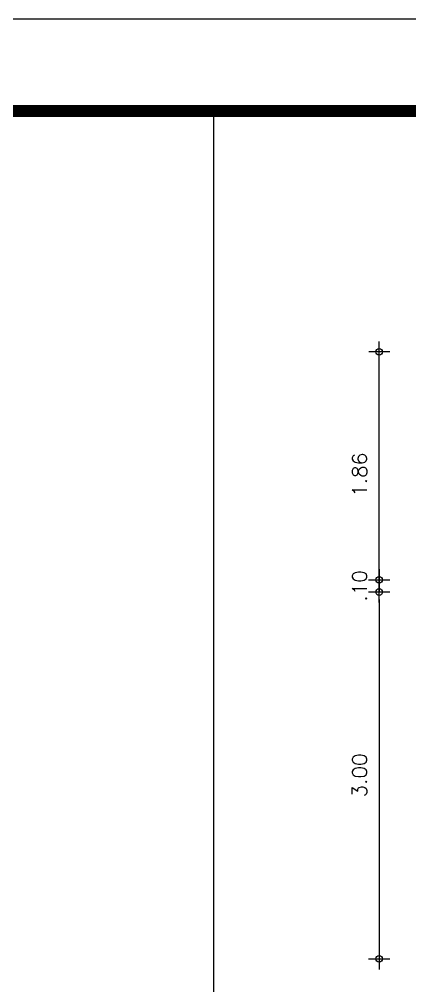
# Model space of a CAD drawing. Header units: millimetres. Extents: x 4595 to 4915, y 2085 to 2243.
# Drawn here: x 4650.99 to 4654.19, y 2171.87 to 2179.77 of the extents above; entities that cross this region are included whole.
import ezdxf

# ---------------------------------------------------------------- set-up
doc = ezdxf.new("R2010")
doc.units = ezdxf.units.MM
doc.header["$LTSCALE"] = 0.8
doc.layers.add('PORTAS', color=3, linetype='Continuous')
doc.layers.add('TEXTO0', color=7, linetype='Continuous')
doc.styles.get("Standard").update_dxf_attribs({"font": 'txt.shx', "height": 0.12})

# ---------------------------------------------------------------- blocks, each defined once
blk = doc.blocks.new('BOLA')
for p, q in [((0, -1.44), (0, 1.44)), ((-1.44, 0), (1.44, 0))]:
    blk.add_line(p, q)
blk.add_circle((0, 0), 0.452)

msp = doc.modelspace()

# ---------------------------------------------------------------- linework, layer by layer
at = {"color": 0, "lineweight": 13}
for p, q in [((4653.9361, 2176.9641), (4653.9361, 2177.1363)), ((4654.0222, 2177.0502), (4653.85, 2177.0502)), ((4653.9361, 2175.272), (4653.9361, 2175.0997)), ((4653.85, 2175.1859), (4654.0222, 2175.1859))]:
    msp.add_line(p, q, dxfattribs=at)
for centre in [(4653.9361, 2177.0502), (4653.9361, 2175.1859)]:
    msp.add_circle(centre, 0.0271, dxfattribs=at)
at = {"layer": 'PORTAS', "color": 0, "lineweight": 13}
msp.add_line((4653.9361, 2175.0259), (4653.9361, 2172.1459), dxfattribs=at)
at = {"layer": 'TEXTO0', "color": 0, "linetype": 'ByBlock', "lineweight": 13}
for p, q in [((4652.5846, 2145.1556), (4652.5846, 2178.9978)), ((4652.5846, 2178.9978), (4665.4967, 2178.9978)), ((4653.9361, 2175.0997), (4653.9361, 2176.9902)), ((4653.9361, 2175.2459), (4653.9361, 2175.3059)), ((4653.9361, 2175.1859), (4653.9361, 2175.0859)), ((4653.9361, 2175.0259), (4653.9361, 2174.9659))]:
    msp.add_line(p, q, dxfattribs=at)
msp.add_lwpolyline([(4623.6284, 2135.2205), (4684.8284, 2135.2205), (4684.8284, 2179.7705), (4623.6284, 2179.7705)], close=True, dxfattribs=at)
at = {"layer": 'TEXTO0', "color": 0, "linetype": 'ByBlock', "lineweight": 13, "const_width": 0.1}
msp.add_lwpolyline([(4624.3784, 2135.9705), (4684.0784, 2135.9705), (4684.0784, 2179.0205), (4624.3784, 2179.0205)], close=True, dxfattribs=at)

# ---------------------------------------------------------------- block references
at = {"layer": 'PORTAS', "color": 0, "lineweight": 13, "xscale": 0.06, "yscale": 0.06, "zscale": 0.06}
for p, rotation in [((4653.9361, 2175.0859), 90), ((4653.9361, 2172.0859), 270)]:
    msp.add_blockref('BOLA', p, dxfattribs=dict(at, rotation=rotation))
at = {"layer": 'TEXTO0', "color": 0, "linetype": 'ByBlock', "lineweight": 13, "xscale": 0.06, "yscale": 0.06, "zscale": 0.06}
for p, rotation in [((4653.9361, 2175.1859), 270), ((4653.9361, 2175.0859), 90)]:
    msp.add_blockref('BOLA', p, dxfattribs=dict(at, rotation=rotation))

# ---------------------------------------------------------------- texts
at = {"layer": 'PORTAS', "color": 0, "lineweight": 13, "insert": (4653.7761, 2173.5859), "char_height": 0.12, "attachment_point": 5, "rotation": 90}
msp.add_mtext('\\A1;3.00', dxfattribs=at)
at = {"layer": 'TEXTO0', "color": 0, "lineweight": 13}
msp.add_text('1.86', height=0.12, rotation=90, dxfattribs=at).set_placement((4653.8361, 2175.8652))
at = {"layer": 'TEXTO0', "color": 0, "linetype": 'ByBlock', "lineweight": 13, "insert": (4653.7761, 2175.1359), "char_height": 0.12, "attachment_point": 5, "rotation": 90}
msp.add_mtext('\\A1;.10', dxfattribs=at)

doc.saveas('drawing.dxf')
